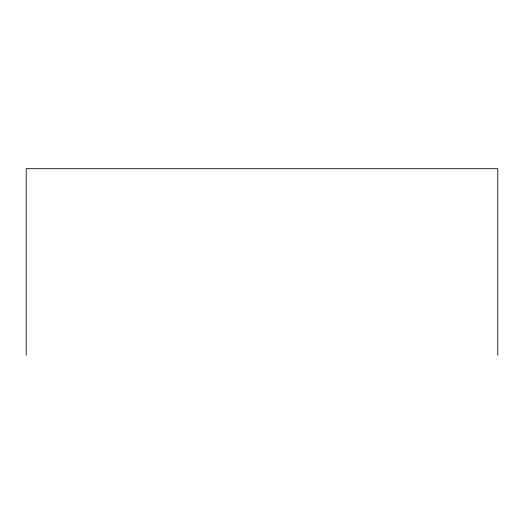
<?xml version="1.0" encoding="UTF-8"?>
<svg xmlns="http://www.w3.org/2000/svg" width="524" height="524" viewBox="0 0 524 524"><rect width="100%" height="100%" fill="white"/><g stroke="black" fill="none" stroke-linecap="round" stroke-linejoin="round"><path stroke-width="0.79" d="M497.8 355.311L497.8 168.689L26.2 168.689L26.2 355.311"/></g></svg>
